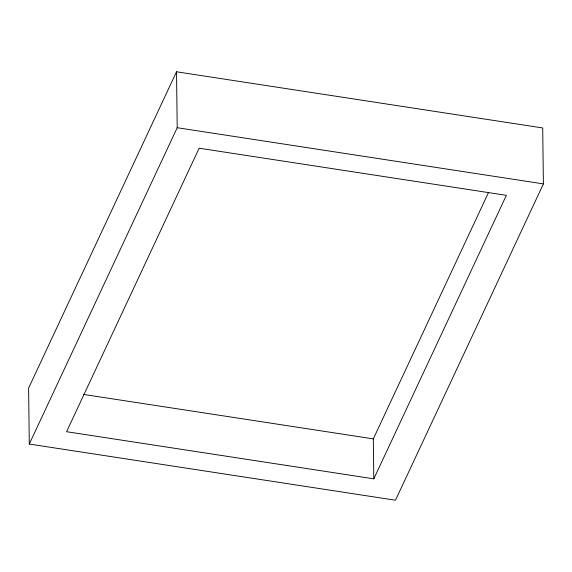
<?xml version="1.0" encoding="UTF-8"?>
<svg xmlns="http://www.w3.org/2000/svg" width="572" height="572" viewBox="0 0 572 572"><rect width="100%" height="100%" fill="white"/><g stroke="black" fill="none" stroke-linecap="round" stroke-linejoin="round"><path stroke-width="0.86" d="M176.519 71.779L28.6 388.109L29.286 444.051L395.481 500.221L543.4 183.891L542.714 127.949L176.519 71.779L177.206 127.713L29.286 444.051M373.809 478.836L506.37 195.338L199.149 148.212L66.581 431.703L373.809 478.836L373.316 438.874L488.509 192.535M177.206 127.713L543.4 183.891M83.755 394.458L373.316 438.874"/></g></svg>
